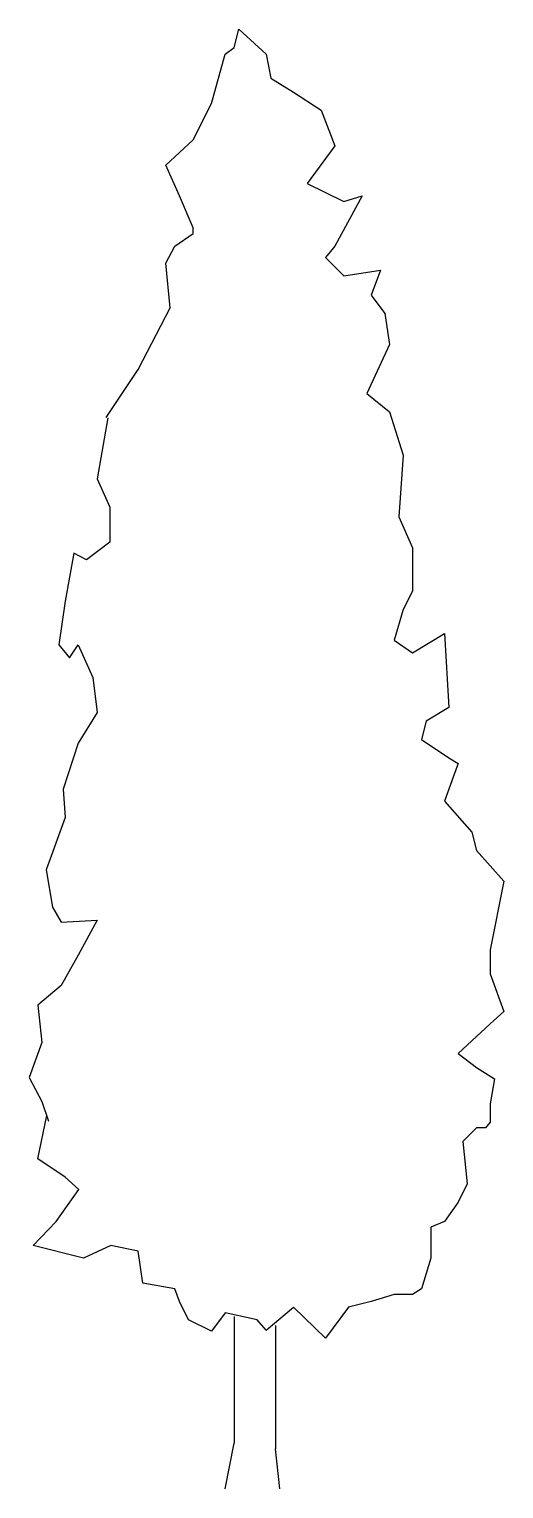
# Model space of a CAD drawing. Extents: x 325713 to 326038, y 67437 to 68436.
import ezdxf

# ---------------------------------------------------------------- set-up
doc = ezdxf.new("R2010")
doc.units = 0
doc.header["$MEASUREMENT"] = 0
doc.layers.get('0').update_dxf_attribs({"linetype": 'CONTINUOUS'})

msp = doc.modelspace()

# ---------------------------------------------------------------- linework, layer by layer
at = {"color": 7, "linetype": 'CONTINUOUS'}
for p, q in [((325853.47, 68423.04), (325856.59, 68435.54)), ((325856.59, 68435.54), (325875.34, 68418.35)), ((325847.22, 68418.35), (325853.47, 68423.04)), ((325837.84, 68384.76), (325847.22, 68418.35)), ((325875.34, 68418.35), (325878.47, 68401.95)), ((325878.47, 68401.95), (325894.09, 68392.57)), ((325825.34, 68359.76), (325837.84, 68384.76)), ((325894.09, 68392.57), (325912.84, 68380.07)), ((325912.84, 68380.07), (325922.22, 68355.85)), ((325806.59, 68342.57), (325825.34, 68359.76)), ((325922.22, 68355.85), (325903.47, 68330.07)), ((325815.97, 68321.48), (325806.59, 68342.57)), ((325903.47, 68330.07), (325928.47, 68317.57)), ((325825.34, 68299.6), (325815.97, 68321.48)), ((325940.97, 68321.48), (325922.22, 68287.1)), ((325928.47, 68317.57), (325940.97, 68321.48)), ((325812.84, 68287.1), (325825.34, 68295.7)), ((325825.34, 68295.7), (325825.34, 68299.6)), ((325806.59, 68275.38), (325812.84, 68287.1)), ((325922.22, 68287.1), (325915.97, 68279.29)), ((325809.72, 68244.91), (325806.59, 68275.38)), ((325915.97, 68279.29), (325928.47, 68266.79)), ((325928.47, 68266.79), (325953.47, 68270.7)), ((325953.47, 68270.7), (325947.22, 68253.51)), ((325947.22, 68253.51), (325956.59, 68241.01)), ((325787.84, 68202.73), (325809.72, 68244.91)), ((325956.59, 68241.01), (325959.72, 68219.91)), ((325959.72, 68219.91), (325944.09, 68186.32)), ((325765.97, 68169.91), (325787.84, 68202.73)), ((325944.09, 68186.32), (325959.72, 68173.82)), ((325959.72, 68173.82), (325969.09, 68144.13)), ((325767, 68169.77), (325759.72, 68127.93)), ((325969.09, 68144.13), (325965.97, 68101.95)), ((325759.72, 68127.93), (325768.44, 68108.51)), ((325768.44, 68108.51), (325768.44, 68084.6)), ((325965.97, 68101.95), (325975.34, 68080.85)), ((325768.44, 68084.6), (325752.47, 68072.65)), ((325743.75, 68077.13), (325737.94, 68044.26)), ((325752.47, 68072.65), (325743.75, 68077.13)), ((325975.34, 68080.85), (325975.34, 68051.16)), ((325737.94, 68044.26), (325733.59, 68014.38)), ((325975.34, 68051.16), (325969.09, 68038.66)), ((325969.09, 68038.66), (325962.84, 68017.57)), ((325733.59, 68014.38), (325740.84, 68005.41)), ((325740.84, 68005.41), (325746.66, 68014.38)), ((325746.66, 68014.38), (325756.81, 67991.96)), ((325962.84, 68017.57), (325975.34, 68008.98)), ((325975.34, 68008.98), (325997.22, 68022.26)), ((325997.22, 68022.26), (326000.34, 67971.48)), ((325756.81, 67991.96), (325759.72, 67968.05)), ((325759.72, 67968.05), (325746.66, 67947.13)), ((326000.34, 67971.48), (325984.72, 67962.1)), ((325984.72, 67962.1), (325981.59, 67949.6)), ((325746.66, 67947.13), (325736.5, 67915.76)), ((325981.59, 67949.6), (326000.34, 67937.1)), ((326000.34, 67937.1), (326006.59, 67933.2)), ((326003.47, 67924.6), (325997.22, 67907.41)), ((326006.59, 67933.2), (326003.47, 67924.6)), ((325736.5, 67915.76), (325737.94, 67896.33)), ((325997.22, 67907.41), (326015.97, 67886.32)), ((325737.94, 67896.33), (325724.88, 67860.47)), ((326015.97, 67886.32), (326019.09, 67873.82)), ((326019.09, 67873.82), (326037.84, 67852.73)), ((325724.88, 67860.47), (325729.25, 67835.07)), ((326037.84, 67852.73), (326028.47, 67805.85)), ((325729.25, 67835.07), (325735.03, 67824.61)), ((325735.03, 67824.61), (325759.72, 67826.1)), ((325759.72, 67826.1), (325746.66, 67802.2)), ((326028.47, 67805.85), (326028.47, 67789.45)), ((325746.66, 67802.2), (325735.03, 67781.28)), ((326028.47, 67789.45), (326037.84, 67763.66)), ((325735.03, 67781.28), (325719.06, 67767.83)), ((325719.06, 67767.83), (325721.97, 67742.43)), ((326028.47, 67755.07), (326006.59, 67734.76)), ((326037.84, 67763.66), (326028.47, 67755.07)), ((325721.97, 67742.43), (325713.25, 67718.52)), ((326006.59, 67734.76), (326019.09, 67725.38)), ((326019.09, 67725.38), (326031.59, 67717.57)), ((325713.25, 67718.52), (325721.97, 67702.09)), ((326031.59, 67717.57), (326028.47, 67700.38)), ((325721.97, 67702.09), (325726.34, 67688.64)), ((326028.47, 67700.38), (326028.47, 67687.88)), ((325719.09, 67662.88), (325725.34, 67692.57)), ((326028.47, 67687.88), (326025.34, 67683.98)), ((326019.09, 67683.98), (326009.72, 67674.6)), ((326009.72, 67674.6), (326012.84, 67645.7)), ((326025.34, 67683.98), (326019.09, 67683.98)), ((325737.84, 67650.38), (325719.09, 67662.88)), ((325747.22, 67641.79), (325737.84, 67650.38)), ((326012.84, 67645.7), (326006.59, 67633.2)), ((325731.59, 67619.91), (325747.22, 67641.79)), ((326006.59, 67633.2), (325997.22, 67619.91)), ((325715.97, 67603.51), (325731.59, 67619.91)), ((325997.22, 67619.91), (325987.84, 67616.01)), ((325987.84, 67616.01), (325987.84, 67594.91)), ((325750.34, 67594.91), (325715.97, 67603.51)), ((325769.09, 67603.51), (325750.34, 67594.91)), ((325787.84, 67599.6), (325769.09, 67603.51)), ((325790.97, 67577.73), (325787.84, 67599.6)), ((325987.84, 67594.91), (325981.59, 67573.82)), ((325812.84, 67573.82), (325790.97, 67577.73)), ((325815.97, 67565.23), (325812.84, 67573.82)), ((325822.22, 67552.73), (325815.97, 67565.23)), ((325947.22, 67565.23), (325931.59, 67561.32)), ((325962.84, 67569.91), (325947.22, 67565.23)), ((325975.34, 67569.91), (325962.84, 67569.91)), ((325981.59, 67573.82), (325975.34, 67569.91)), ((325847.22, 67557.41), (325837.84, 67544.91)), ((325869.09, 67552.73), (325847.22, 67557.41)), ((325853.47, 67555.07), (325853.47, 67468.35)), ((325875.34, 67545.7), (325894.09, 67561.32)), ((325915.97, 67540.23), (325894.09, 67561.32)), ((325931.59, 67561.32), (325915.97, 67540.23)), ((325837.84, 67544.91), (325822.22, 67552.73)), ((325875.34, 67545.7), (325869.09, 67552.73)), ((325881.59, 67548.82), (325881.59, 67464.45)), ((325847.22, 67437.1), (325853.47, 67468.35)), ((325884.72, 67437.1), (325881.59, 67464.45))]:
    msp.add_line(p, q, dxfattribs=at)

doc.saveas('drawing.dxf')
